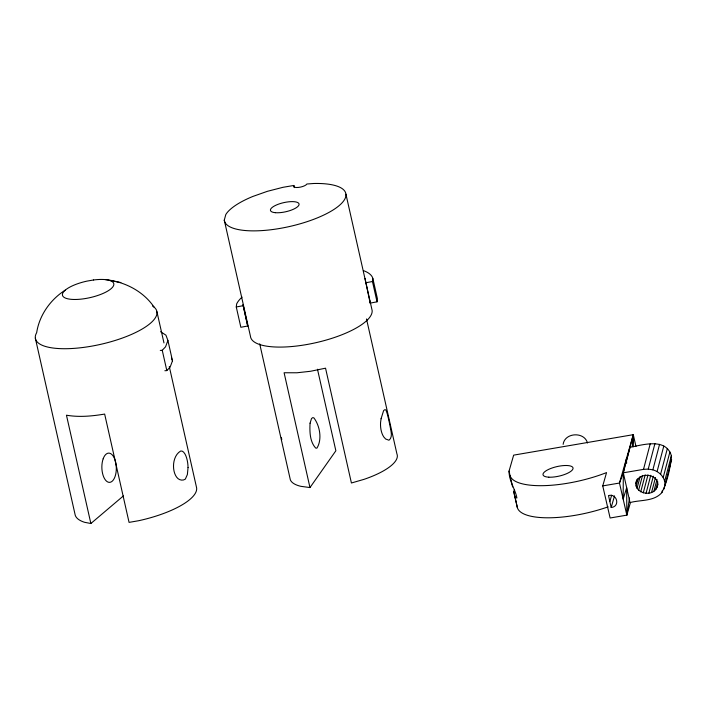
<?xml version="1.0" encoding="UTF-8"?>
<svg xmlns="http://www.w3.org/2000/svg" width="707" height="707" viewBox="0 0 707 707"><rect width="100%" height="100%" fill="white"/><g stroke="black" fill="none" stroke-linecap="round" stroke-linejoin="round"><path stroke-width="1.06" d="M632.305 446.647L633.278 434.672L513.653 455.14L509.04 471.127C508.925 480.893 515.332 489.226 516.905 497.984C514.334 498.444 514.342 493.194 513.786 491.657L514.36 489.651M247.706 325.998L243.014 304.805L247.706 325.998L240.848 327.279L236.271 306.979L236.659 303.904A70.285 22.421 -12.7 0 1 242.05 297.117M365.015 278.47L370.168 303.109L377.034 301.827L372.456 281.519L372.845 278.452A70.285 22.421 -12.7 0 0 363.875 270.79M377.034 301.827L377.423 298.761L372.845 278.452M509.977 475.484A66.37 21.122 -12.9 0 0 606.553 472.585L602.744 485.903L610.114 518.001L626.835 515.138L629.539 497.967M563.134 444.367C564.681 432.41 584.477 431.403 587.464 442.989M636 483.703C637.396 470.588 661.54 473.778 657.121 487.15C652.322 499.054 630.335 492.063 637.148 479.24M626.641 463.235L626.375 458.861L623.318 472.806L630.025 502.589C640.515 499.672 653.966 501.661 661.832 492.638C667.399 481.423 670.395 468.016 671.385 455.706C665.879 437.562 642.937 444.853 630.025 447.292L623.318 472.806L619.473 483.04L626.835 515.138L630.441 502.527M671.65 459.665L663.97 489.076M626.641 460.045L633.278 434.672L635.973 446.444M636.159 486.08L638.121 478.639M637.042 488.334L640.118 476.642M626.835 515.138L626.667 487.697L623.159 499.089L623.318 472.806L643.503 469.368L650.21 443.855M638.598 490.304L642.513 475.422M640.719 491.869L645.191 474.857M643.503 469.368L648.231 469.086L654.938 443.572M643.255 492.912L648.001 474.839M646.03 493.362L650.785 475.29M664.942 485.179C665.508 477.835 659.622 471.684 652.861 469.837L659.569 444.332M648.867 493.194L653.339 476.182M651.571 492.417L655.477 477.534M657.086 471.578L663.793 446.064M653.948 491.082L657.024 479.39M655.84 489.288L657.802 481.847M657.121 487.15L657.961 483.959M660.612 474.176L667.32 448.671M663.201 477.464L669.909 451.959M664.677 481.22L671.385 455.706M661.832 492.638L662.388 490.517M224.278 220.116L225.807 214.53A62.234 19.849 -12.7 0 1 252.876 196.44L267.343 191.332L283.012 187.302L293.891 185.464A6.884 2.201 -12.7 0 0 298.531 187.417A6.884 2.201 -12.7 0 0 306.882 184.014L313.705 183.493A62.234 19.849 -12.7 0 1 317.337 217.889A62.234 19.849 -12.7 0 1 224.278 220.116L250.464 336.32A62.234 19.849 -12.7 0 0 313.395 343.24A62.234 19.849 -12.7 0 0 372.129 310.426L345.935 194.213M609.841 501.537L611.661 495.2M611.184 507.493L608.506 495.572C617.061 493.097 620.507 506.636 611.184 507.493L614.524 495.881M160.586 331.724L165.924 335.153L167.921 340.5L165.535 346.837L162.239 350.274L160.277 350.433M167.921 340.5L172.49 360.809L170.113 367.145L166.817 370.583L164.855 370.742M259.708 343.849L290.356 479.859A54.907 17.516 -12.7 0 0 300.864 486.328L309.975 487.565L335.86 450.774L317.478 369.231M35.35 338.229L75.013 514.228A62.234 19.849 -12.7 0 0 84.61 522.305L90.867 523.507L123.389 495.925M65.256 290.135C50.427 299.556 39.345 315.163 36.667 332.679A62.234 19.849 -12.7 0 0 101.313 344.194A62.234 19.849 -12.7 0 0 152.579 306.051M236.271 306.979L243.137 305.689M365.59 282.8L372.456 281.519M602.744 485.903L619.473 483.04L633.278 434.672L633.322 446.78M648.231 469.086L652.861 469.837M105.44 279.618C124.547 281.633 143.159 291.028 154.126 307.156M109.779 280.458L120.853 282.553M171.501 358.14L172.49 360.809M509.04 471.127L512.61 486.973M514.714 496.12L517.338 507.582A66.37 21.122 -12.9 0 0 608.126 506.848M513.786 491.657L516.41 503.225M366.509 318.963L396.919 453.903A54.907 17.516 -12.7 0 1 363.937 479.373L351.414 482.996L325.547 368.188L310.488 371.281L296.967 372.775L284.099 372.757L309.975 487.565M293.891 185.464L294.377 187.62M156.945 311.805L163.962 342.93M169.282 366.535L196.608 487.803A62.234 19.849 -12.7 0 1 138.713 520.706L129.063 522.385L104.654 414.072C92.104 416.167 79.06 417.404 66.458 415.203L90.867 523.507M162.239 350.274L166.817 370.583M516.596 504.1L517.338 507.582M369.876 300.943L370.168 303.109M281.793 439.551A15.828 1.14 78.7 0 1 281.386 437.589M188.044 467.566L187.373 474.538L185.34 479.116C182.468 481.167 178.606 479.947 176.679 477.207A14.538 8.652 -88.3 0 1 173.63 463.668C174.169 458.781 176.184 453.664 180.603 451.066L182.088 451.093L183.581 452.1L184.995 454.027A14.538 5.576 85.3 0 1 188.044 467.566M310.064 423.184C309.622 431.535 309.746 441.557 315.658 448.044L316.895 448.185C322.321 439.577 319.926 425.72 313.837 417.819L312.6 417.678L311.513 418.579L310.064 423.184M381.082 418.721L380.56 422.609A15.828 8.484 89.6 0 0 383.795 436.961L385.651 439.012L388.983 440.24C392.845 437.226 391.006 431.73 390.335 427.664A15.828 1.14 78.7 0 0 387.1 413.312L385.898 409.901L384.688 409.733L383.601 410.634L381.082 418.721M93.598 279.972L86.908 281.13A26.309 8.396 -12.7 0 0 65.353 298.036A26.309 8.396 -12.7 0 0 108.613 290.524A26.309 8.396 -12.7 0 0 93.598 279.972M548.818 477.181A15.377 4.869 -12.9 0 0 572.917 468.988A15.377 4.869 -12.9 0 0 552.353 467.901A15.377 4.869 -12.9 0 0 548.818 477.181M275.403 212.692A14.644 4.666 -12.7 0 0 298.831 205.251A14.644 4.666 -12.7 0 0 280.052 203.634A14.644 4.666 -12.7 0 0 275.403 212.692M103.169 458.79A14.644 7.229 88.3 0 0 108.454 482.245A14.644 7.229 88.3 0 0 115.648 462.166A14.644 7.229 88.3 0 0 103.169 458.79"/></g></svg>
